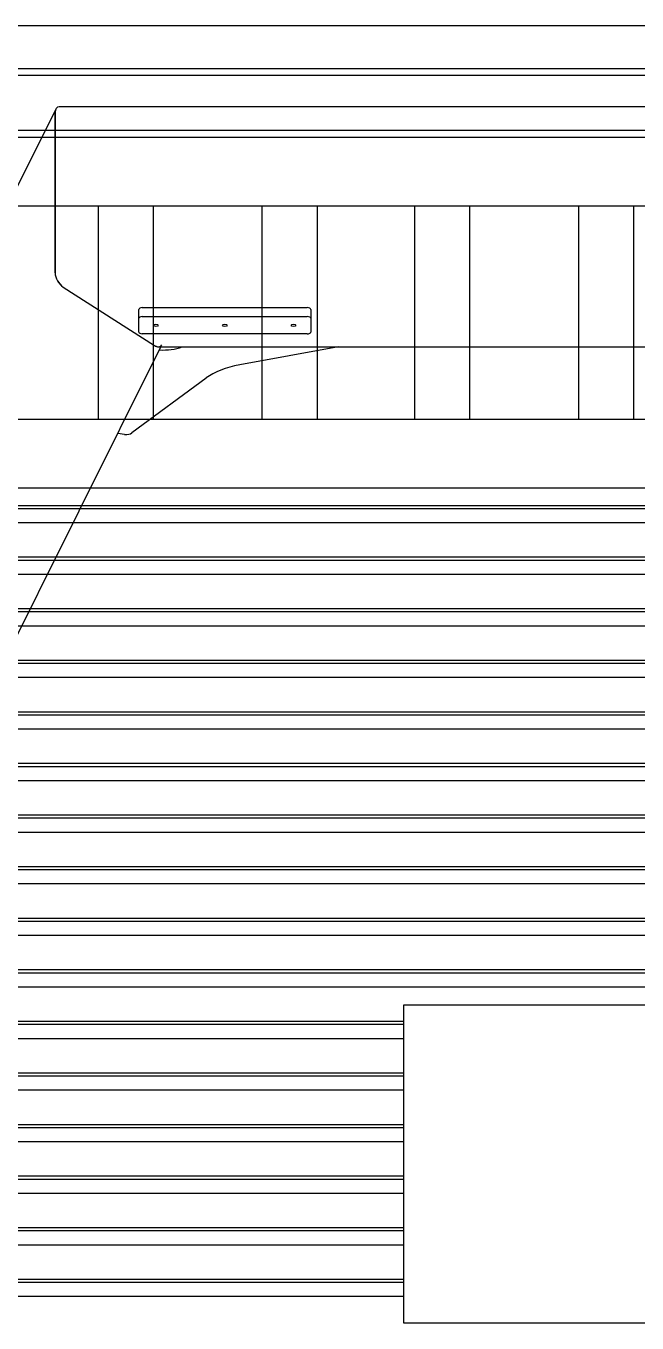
# Model space of a CAD drawing. Extents: x -79364 to 3230, y 28528 to 72157.
# Drawn here: x -63935 to -63046, y 53818 to 55704 of the extents above; entities that cross this region are included whole.
import ezdxf

# ---------------------------------------------------------------- set-up
doc = ezdxf.new("R2010")
doc.units = 0
doc.header["$LTSCALE"] = 500
doc.layers.get('0').update_dxf_attribs({"linetype": 'CONTINUOUS'})
doc.layers.add('S0CO1', color=1, linetype='CONTINUOUS')

# ---------------------------------------------------------------- blocks, each defined once
blk = doc.blocks.new('Container F.SB Lukket port')
at = {"color": 0, "linetype": 'ByBlock'}
for p, q in [((120422.5, -6331.3), (117398.5, -6331.3)), ((117398.5, -6393.3), (120422.5, -6393.3)), ((120355, -6403.3), (117466, -6403.3)), ((117744.9, -6483.3), (117010.5, -6483.3)), ((120810.5, -6483.3), (117744.9, -6483.3)), ((117742.8, -6493.3), (117010.5, -6493.3)), ((120910.5, -6493.3), (117742.8, -6493.3)), ((117721.9, -6593.3), (117010.5, -6593.3)), ((117601.3, -6593.3), (117601.3, -6903.3)), ((119882.6, -6593.3), (117681.3, -6593.3)), ((117681.3, -6593.3), (117681.3, -6903.3)), ((117839.6, -6593.3), (117839.6, -6903.3)), ((117919.6, -6593.3), (117919.6, -6903.3)), ((118061.3, -6593.3), (118061.3, -6903.3)), ((118141.3, -6593.3), (118141.3, -6903.3)), ((118299.6, -6593.3), (118299.6, -6903.3)), ((118379.6, -6593.3), (118379.6, -6903.3)), ((117839.6, -6903.3), (117310.5, -6903.3)), ((120219.6, -6903.3), (117832, -6903.3)), ((117594.7, -7003.3), (117310.5, -7003.3)), ((120405.5, -7003.3), (117410.5, -7003.3)), ((117410.5, -7028.3), (120405.5, -7028.3)), ((120405.5, -7033.3), (117410.5, -7033.3)), ((117410.5, -7053.3), (120405.5, -7053.3)), ((117410.5, -7103.3), (120405.5, -7103.3)), ((120405.5, -7108.3), (117410.5, -7108.3)), ((117410.5, -7128.3), (120405.5, -7128.3)), ((117410.5, -7178.3), (120405.5, -7178.3)), ((120405.5, -7183.3), (117410.5, -7183.3)), ((117410.5, -7203.3), (120405.5, -7203.3)), ((117410.5, -7253.3), (117584.3, -7253.3)), ((117583.2, -7258.3), (117410.5, -7258.3)), ((117483.6, -7253.3), (120405.5, -7253.3)), ((120405.5, -7258.3), (117483.6, -7258.3)), ((117410.5, -7278.3), (117579.1, -7278.3)), ((117410.5, -7278.3), (120405.5, -7278.3)), ((117410.5, -7328.3), (117568.6, -7328.3)), ((117567.6, -7333.3), (117410.5, -7333.3)), ((117483.6, -7328.3), (120405.5, -7328.3)), ((120405.5, -7333.3), (117483.6, -7333.3)), ((117410.5, -7353.3), (117563.4, -7353.3)), ((117410.5, -7353.3), (120405.5, -7353.3)), ((117410.5, -7403.3), (117553, -7403.3)), ((117551.9, -7408.3), (117410.5, -7408.3)), ((117483.6, -7403.3), (120405.5, -7403.3)), ((120405.5, -7408.3), (117483.6, -7408.3)), ((117410.5, -7428.3), (117547.8, -7428.3)), ((117410.5, -7428.3), (120405.5, -7428.3)), ((117410.5, -7478.3), (117537.3, -7478.3)), ((117536.3, -7483.3), (117410.5, -7483.3)), ((117483.6, -7478.3), (120405.5, -7478.3)), ((120405.5, -7483.3), (117483.6, -7483.3)), ((117410.5, -7503.3), (117532.1, -7503.3)), ((117410.5, -7503.3), (120405.5, -7503.3)), ((117410.5, -7553.3), (117521.7, -7553.3)), ((117520.7, -7558.3), (117410.5, -7558.3)), ((117483.6, -7553.3), (120405.5, -7553.3)), ((120405.5, -7558.3), (117483.6, -7558.3)), ((117410.5, -7578.3), (117516.5, -7578.3)), ((117410.5, -7578.3), (120405.5, -7578.3)), ((117410.5, -7628.3), (117506.1, -7628.3)), ((117505, -7633.3), (117410.5, -7633.3)), ((117483.6, -7628.3), (120405.5, -7628.3)), ((120405.5, -7633.3), (117483.6, -7633.3)), ((117410.5, -7653.3), (117500.8, -7653.3)), ((117410.5, -7653.3), (120405.5, -7653.3)), ((117483.6, -7703.3), (120405.5, -7703.3)), ((120405.5, -7708.3), (117483.6, -7708.3)), ((117410.5, -7728.3), (120405.5, -7728.3)), ((117410.5, -7778.3), (118045.7, -7778.3)), ((118045.7, -7783.3), (117410.5, -7783.3)), ((117410.5, -7803.3), (118045.7, -7803.3)), ((117410.5, -7853.3), (118045.7, -7853.3)), ((118045.7, -7858.3), (117410.5, -7858.3)), ((117410.5, -7878.3), (118045.7, -7878.3)), ((117410.5, -7928.3), (118045.7, -7928.3)), ((118045.7, -7933.3), (117410.5, -7933.3)), ((117410.5, -7953.3), (118045.7, -7953.3)), ((117410.5, -8003.3), (118045.7, -8003.3)), ((118045.7, -8008.3), (117410.5, -8008.3)), ((117410.5, -8028.3), (118045.7, -8028.3)), ((117410.5, -8078.3), (118045.7, -8078.3)), ((118045.7, -8083.3), (117410.5, -8083.3)), ((117410.5, -8103.3), (118045.7, -8103.3)), ((117410.5, -8153.3), (118045.7, -8153.3)), ((118045.7, -8158.3), (117410.5, -8158.3)), ((117410.5, -8178.3), (118045.7, -8178.3))]:
    blk.add_line(p, q, dxfattribs=at)
blk.add_lwpolyline([(118045.7, -7754.7), (119618.4, -7754.7), (119618.4, -8217.2), (118045.7, -8217.2)], close=True, dxfattribs=at)
blk = doc.blocks.new('A$C52F54857')
for p, q in [((3818.4, 2794.2), (1126.6, 2794.2)), ((1121.7, 2791.1), (981, 2509.1)), ((1120.8, 2786.7), (1120.8, 2552.9)), ((1120.8, 2552.9), (1120.8, 2786.7)), ((1132.5, 2532.4), (1265.3, 2447.4)), ((1132.5, 2532.4), (1265.3, 2447.4)), ((1242.5, 2486.9), (1242.5, 2499.9)), ((1247.5, 2502.4), (1487.5, 2502.4)), ((1492.5, 2499.9), (1492.5, 2486.9)), ((1242.5, 2466.9), (1242.5, 2486.9)), ((1247.5, 2489.4), (1487.5, 2489.4)), ((1492.5, 2486.9), (1492.5, 2466.9)), ((1487.5, 2464.4), (1247.5, 2464.4)), ((721.3, 1335.9), (1274.6, 2445.4)), ((1271.2, 2445.4), (1992.5, 2445.4)), ((1533.1, 2445.4), (1389.2, 2419.2)), ((1340.5, 2400.1), (1232.6, 2320.2)), ((1221.9, 2318.1), (1211.8, 2319.4))]:
    blk.add_line(p, q)
for centre, major_axis, ratio, start_param, end_param in [((1132.5, 2779.2), (8.8, -14.2), 0.5449, 2.816392, 3.863589), ((1132.5, 2779.2), (8.8, -14.2), 0.5449, 2.816392, 3.863589), ((1132.5, 2545.4), (8.8, -14.2), 0.5449, 3.863589, 5.434386), ((1132.5, 2545.4), (-8.8, 14.2), 0.5449, 0.721997, 2.292793), ((1247.5, 2499.9), (-5, 0), 0.5, 4.712389, 6.283185), ((1487.5, 2499.9), (-5, 0), 0.5, 3.141593, 4.712389), ((1247.5, 2486.9), (5, 0), 0.5, 1.570796, 3.141593), ((1487.5, 2486.9), (5, 0), 0.5, 0, 1.570796), ((1247.5, 2466.9), (-5, 0), 0.5, 0, 1.570796), ((1487.5, 2466.9), (-5, 0), 0.5, 1.570796, 3.141593), ((1265.3, 2460.4), (-8.8, 14.2), 0.5449, 2.292793, 3.466794), ((1265.3, 2460.4), (-8.8, 14.2), 0.5449, 2.292793, 2.816392), ((1277, 2465.8), (50, 0), 0.5, 4.619601, 5.322446), ((1423.4, 2372.2), (-100, 0), 0.5, 5.061455, 5.689773), ((1224.3, 2323), (-10, 0), 0.5, 1.32645, 2.548181)]:
    blk.add_ellipse(centre, major_axis=major_axis, ratio=ratio, start_param=start_param, end_param=end_param)
for centre in [(1267.5, 2476.9), (1367.5, 2476.9), (1467.5, 2476.9)]:
    blk.add_ellipse(centre, major_axis=(3.32, 0), ratio=0.5)

msp = doc.modelspace()

# ---------------------------------------------------------------- block references
at = {"layer": 'S0CO1', "color": 0}
for name, p in [('Container F.SB Lukket port', (-181431.298, 62035.493)), ('A$C52F54857', (-65013.32, 52792.23))]:
    msp.add_blockref(name, p, dxfattribs=at)

doc.saveas('drawing.dxf')
